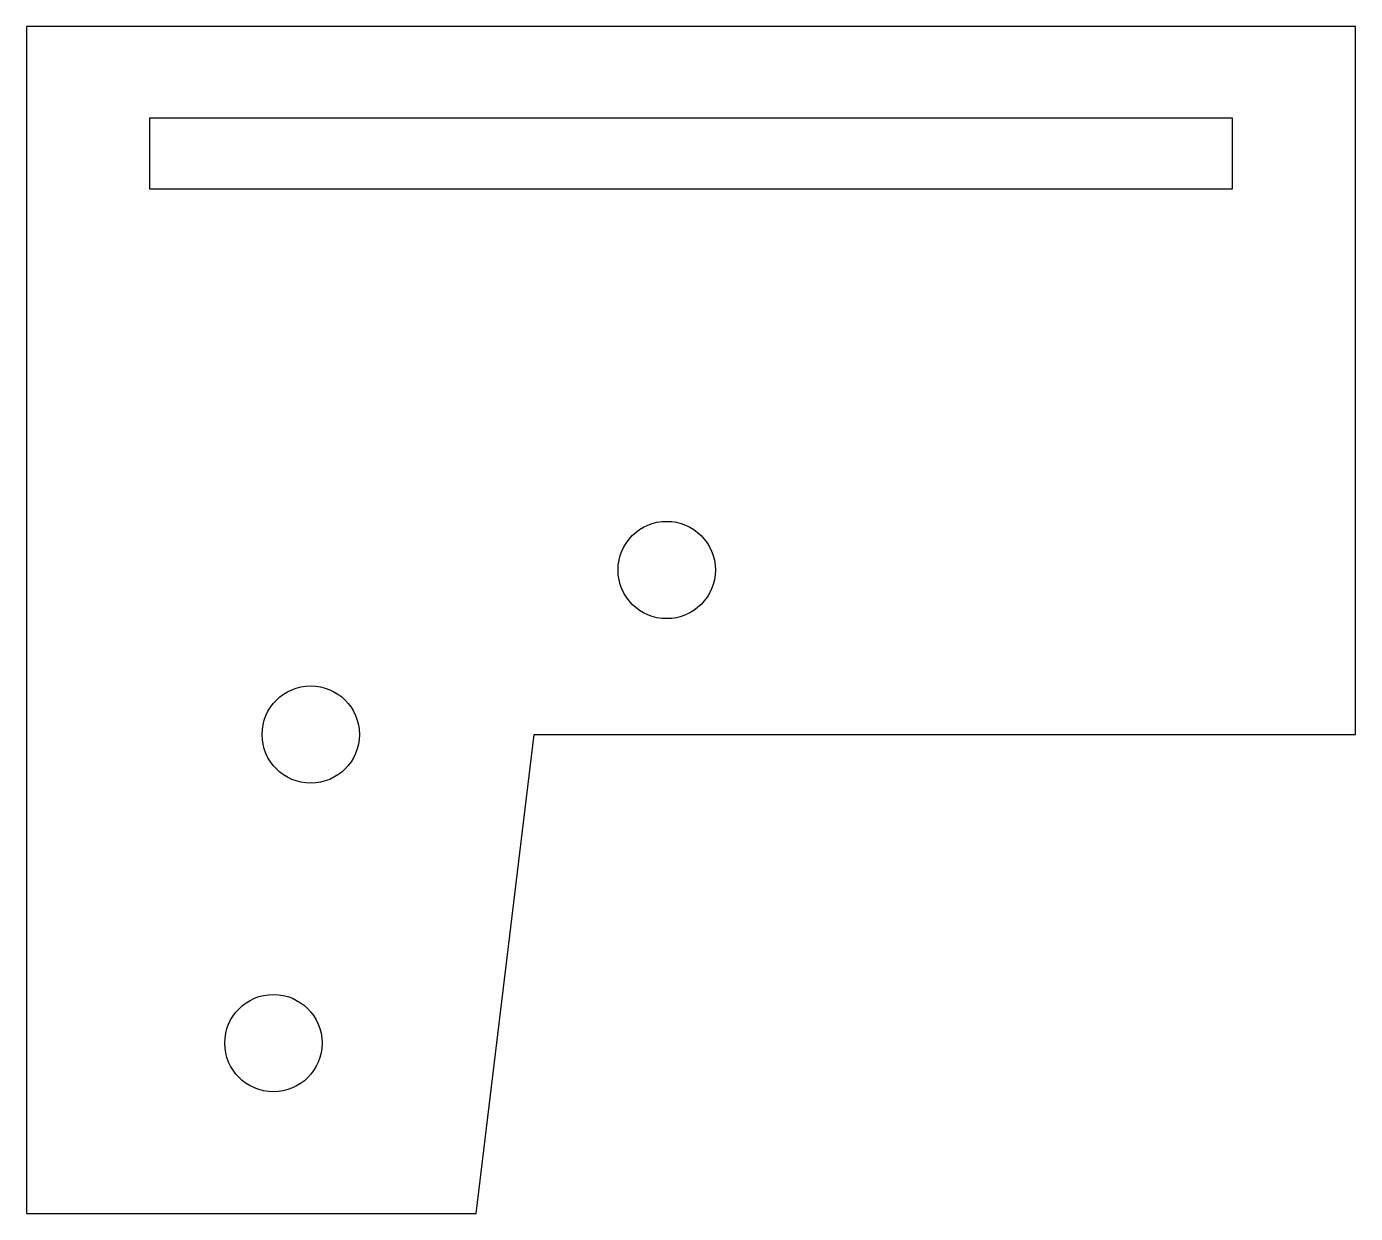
# Model space of a CAD drawing. Header units: millimetres. Extents: x -16.9 to 39.1, y 8 to 58.
import ezdxf

# ---------------------------------------------------------------- set-up
doc = ezdxf.new("R2010")
doc.units = ezdxf.units.MM
doc.layers.get('0').update_dxf_attribs({"linetype": 'CONTINUOUS'})

msp = doc.modelspace()

# ---------------------------------------------------------------- linework, layer by layer
for points in [[(4.537, 28.144), (39.145, 28.144), (39.145, 57.969), (-16.855, 57.969), (-16.855, 7.969), (2.095, 7.969)], [(-11.655, 51.125), (-11.655, 54.125), (33.945, 54.125), (33.945, 51.125)]]:
    msp.add_lwpolyline(points, close=True)
for centre in [(10.122, 35.075), (-4.879, 28.144), (-6.452, 15.143)]:
    msp.add_circle(centre, 2.05)

doc.saveas('drawing.dxf')
